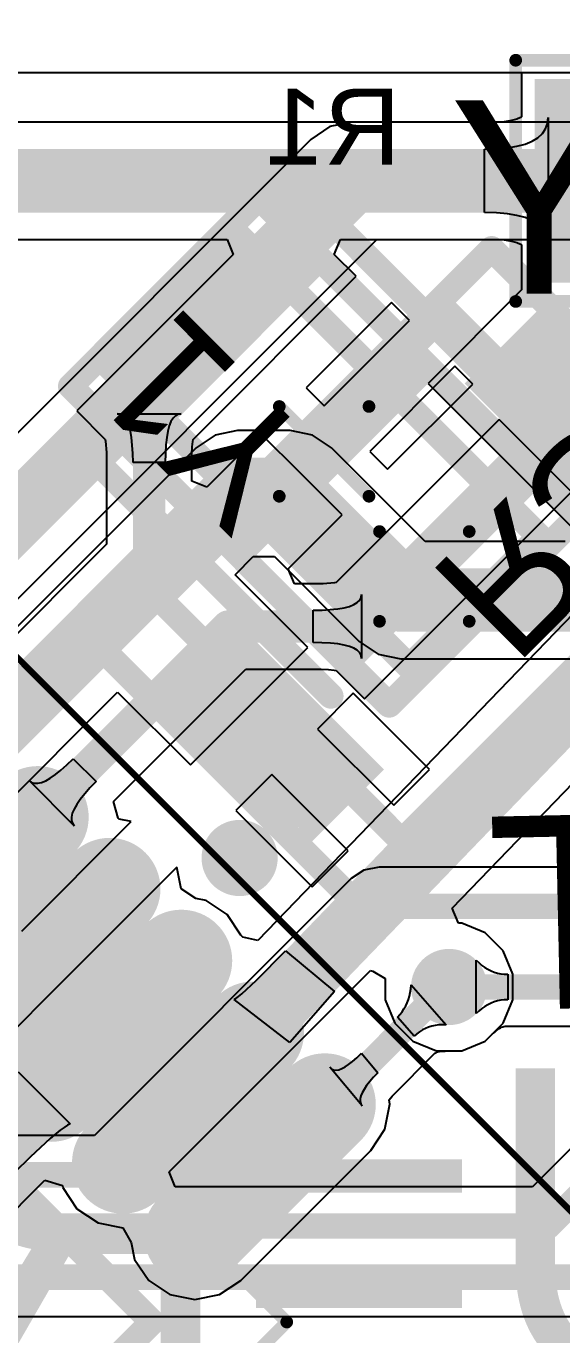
# Model space of a CAD drawing. Header units: millimetres. Extents: x 0 to 168, y 0 to 109.
# Drawn here: x 98.9 to 103.12, y 69.78 to 80.09 of the extents above; entities that cross this region are included whole.
import ezdxf

# ---------------------------------------------------------------- set-up
doc = ezdxf.new("R2010")
doc.units = ezdxf.units.MM
for name, color, linetype in [('BottomLayer', 5, 'Continuous'), ('BottomOverlay', 54, 'Continuous'), ('BottomPaste', 16, 'Continuous'), ('BottomSolder', 6, 'Continuous'), ('Mechanical13', 56, 'Continuous'), ('Mechanical15', 56, 'Continuous'), ('Mechanical16', 56, 'Continuous'), ('Mechanical20', 56, 'Continuous'), ('Mechanical21', 56, 'Continuous'), ('Mechanical23', 56, 'Continuous'), ('Mechanical24', 56, 'Continuous'), ('Mechanical3', 76, 'Continuous'), ('Mechanical4', 56, 'Continuous'), ('Mechanical5', 56, 'Continuous'), ('TopLayer', 1, 'Continuous'), ('TopOverlay', 2, 'Continuous'), ('TopPaste', 8, 'Continuous'), ('TopSolder', 216, 'Continuous'), ('ViaHoleLayer', 16, 'Continuous')]:
    doc.layers.add(name, color=color, linetype=linetype)
doc.styles.add('Arial', font='arial.ttf', dxfattribs={"height": 0.2})
doc.styles.add('Comic Sans MS', font='comic.ttf', dxfattribs={"height": 0.2})

# ---------------------------------------------------------------- blocks, each defined once
blk = doc.blocks.new('FP_B3U_1000P_MFG_B_1')
at = {"layer": 'BottomLayer'}
for points in [[(-2.09999961, 0.8500021099999999), (-1.29999867, 0.8500021099999999), (-1.29999867, -0.8499970299999999), (-2.09999961, -0.8499970299999999)], [(1.29999867, 0.8499970299999999), (2.09999961, 0.8499970299999999), (2.09999961, -0.8500021099999999), (1.29999867, -0.8500021099999999)]]:
    blk.add_hatch(color=5, dxfattribs=at).paths.add_polyline_path(points)
at = {"layer": 'BottomPaste'}
for points in [[(-2.09999961, 0.8500021099999999), (-1.29999867, 0.8500021099999999), (-1.29999867, -0.8499970299999999), (-2.09999961, -0.8499970299999999)], [(1.29999867, 0.8499970299999999), (2.09999961, 0.8499970299999999), (2.09999961, -0.8500021099999999), (1.29999867, -0.8500021099999999)]]:
    blk.add_hatch(color=16, dxfattribs=at).paths.add_polyline_path(points)
at = {"layer": 'BottomSolder'}
for points in [[(-2.09999961, 0.8500021099999999), (-1.29999867, 0.8500021099999999), (-1.29999867, -0.8499970299999999), (-2.09999961, -0.8499970299999999)], [(1.29999867, 0.8499970299999999), (2.09999961, 0.8499970299999999), (2.09999961, -0.8500021099999999), (1.29999867, -0.8500021099999999)]]:
    blk.add_hatch(color=6, dxfattribs=at).paths.add_polyline_path(points)
at = {"layer": 'BottomOverlay', "const_width": 0.1999996}
for points in [[(-1.5999968, 1.35000238), (-1.59999934, 1.22499882)], [(-1.5999968, 1.35000238), (1.59999934, 1.34999984)], [(1.59999934, 1.34999984), (1.59999934, 1.22499882)], [(-1.59999934, -1.22499882), (-1.59999934, -1.34999984)], [(1.59999934, -1.22499882), (1.5999968, -1.35000238)], [(-1.59999934, -1.34999984), (1.5999968, -1.35000238)]]:
    blk.add_lwpolyline(points, dxfattribs=at)
at = {"layer": 'BottomOverlay', "const_width": 0.0999998}
for points in [[(-1.6499967, 1.35000238, 1), (-1.5499969, 1.35000238, 1)], [(-1.6499967, 1.35000238, 1), (-1.5499969, 1.35000238, 1)], [(1.54999944, 1.34999984, 1), (1.64999924, 1.34999984, 1)], [(1.54999944, 1.34999984, 1), (1.64999924, 1.34999984, 1)], [(-1.64999924, 1.22499882, 1), (-1.54999944, 1.22499882, 1)], [(1.54999944, 1.22499882, 1), (1.64999924, 1.22499882, 1)], [(-1.64999924, -1.22499882, 1), (-1.54999944, -1.22499882, 1)], [(1.54999944, -1.22499882, 1), (1.64999924, -1.22499882, 1)], [(-1.64999924, -1.34999984, 1), (-1.54999944, -1.34999984, 1)], [(-1.64999924, -1.34999984, 1), (-1.54999944, -1.34999984, 1)], [(1.5499969, -1.35000238, 1), (1.6499967, -1.35000238, 1)], [(1.5499969, -1.35000238, 1), (1.6499967, -1.35000238, 1)]]:
    blk.add_lwpolyline(points, format="xyb", close=True, dxfattribs=at)
at = {"layer": 'Mechanical20', "const_width": 0.1999996}
for points in [[(-2.20000068, 1.44999964), (-2.20000068, -1.44999964)], [(-2.20000068, 1.44999964), (2.20000068, 1.44999964)], [(2.20000068, 1.44999964), (2.20000068, -1.44999964)], [(-2.20000068, -1.44999964), (2.20000068, -1.44999964)]]:
    blk.add_lwpolyline(points, dxfattribs=at)
at = {"layer": 'Mechanical20', "const_width": 0.0999998}
for points in [[(-2.25000058, 1.44999964, 1), (-2.15000078, 1.44999964, 1)], [(-2.25000058, 1.44999964, 1), (-2.15000078, 1.44999964, 1)], [(2.15000078, 1.44999964, 1), (2.25000058, 1.44999964, 1)], [(2.15000078, 1.44999964, 1), (2.25000058, 1.44999964, 1)], [(-2.25000058, -1.44999964, 1), (-2.15000078, -1.44999964, 1)], [(-2.25000058, -1.44999964, 1), (-2.15000078, -1.44999964, 1)], [(2.15000078, -1.44999964, 1), (2.25000058, -1.44999964, 1)], [(2.15000078, -1.44999964, 1), (2.25000058, -1.44999964, 1)]]:
    blk.add_lwpolyline(points, format="xyb", close=True, dxfattribs=at)
at = {"layer": 'Mechanical21', "const_width": 0.1999996}
for points in [[(-2.20000068, 1.44999964), (-2.20000068, -1.44999964)], [(-2.20000068, 1.44999964), (2.20000068, 1.44999964)], [(2.20000068, 1.44999964), (2.20000068, -1.44999964)], [(-2.20000068, -1.44999964), (2.20000068, -1.44999964)]]:
    blk.add_lwpolyline(points, dxfattribs=at)
at = {"layer": 'Mechanical21', "const_width": 0.0999998}
for points in [[(-2.25000058, 1.44999964, 1), (-2.15000078, 1.44999964, 1)], [(-2.25000058, 1.44999964, 1), (-2.15000078, 1.44999964, 1)], [(2.15000078, 1.44999964, 1), (2.25000058, 1.44999964, 1)], [(2.15000078, 1.44999964, 1), (2.25000058, 1.44999964, 1)], [(-2.25000058, -1.44999964, 1), (-2.15000078, -1.44999964, 1)], [(-2.25000058, -1.44999964, 1), (-2.15000078, -1.44999964, 1)], [(2.15000078, -1.44999964, 1), (2.25000058, -1.44999964, 1)], [(2.15000078, -1.44999964, 1), (2.25000058, -1.44999964, 1)]]:
    blk.add_lwpolyline(points, format="xyb", close=True, dxfattribs=at)
at = {"layer": 'Mechanical23', "const_width": 0.1999996}
for points in [[(-1.5999968, 1.35000238), (-1.59999934, -1.34999984)], [(-1.5999968, 1.35000238), (1.59999934, 1.34999984)], [(1.59999934, 1.34999984), (1.5999968, -1.35000238)], [(-1.59999934, -1.34999984), (1.5999968, -1.35000238)]]:
    blk.add_lwpolyline(points, dxfattribs=at)
at = {"layer": 'Mechanical23', "const_width": 0.0999998}
for points in [[(-1.6499967, 1.35000238, 1), (-1.5499969, 1.35000238, 1)], [(-1.6499967, 1.35000238, 1), (-1.5499969, 1.35000238, 1)], [(1.54999944, 1.34999984, 1), (1.64999924, 1.34999984, 1)], [(1.54999944, 1.34999984, 1), (1.64999924, 1.34999984, 1)], [(-1.64999924, -1.34999984, 1), (-1.54999944, -1.34999984, 1)], [(-1.64999924, -1.34999984, 1), (-1.54999944, -1.34999984, 1)], [(1.5499969, -1.35000238, 1), (1.6499967, -1.35000238, 1)], [(1.5499969, -1.35000238, 1), (1.6499967, -1.35000238, 1)]]:
    blk.add_lwpolyline(points, format="xyb", close=True, dxfattribs=at)
at = {"layer": 'Mechanical24', "const_width": 0.0999998}
for points in [[(2.54e-06, 0.49999646), (-2.54e-06, -0.49999646)], [(-0.49999646, 2.54e-06), (0.49999646, -2.54e-06)]]:
    blk.add_lwpolyline(points, dxfattribs=at)
at = {"layer": 'Mechanical24', "const_width": 0.0499999}
for points in [[(-0.02499614, 0.49999646, 1), (0.02500122, 0.49999646, 1)], [(-0.5249951399999999, 2.54e-06, 1), (-0.47499778, 2.54e-06, 1)], [(0.47499778, -2.54e-06, 1), (0.5249951399999999, -2.54e-06, 1)], [(-0.02500122, -0.49999646, 1), (0.02499614, -0.49999646, 1)]]:
    blk.add_lwpolyline(points, format="xyb", close=True, dxfattribs=at)
at = {"layer": 'Mechanical20', "text_generation_flag": 2}
blk.add_text('RST', height=1.00000054, rotation=180, dxfattribs=at).set_placement((-1.524e-05, -0.01107948))
blk = doc.blocks.new('44ML_M_51')
at = {"layer": 'TopLayer'}
h = blk.add_hatch(color=1, dxfattribs=at)
edge = h.paths.add_edge_path()
edge.add_arc((-3.99999962, -6.42499985), 0.2999994, 180, 360)
edge.add_line((-3.70000022, -6.42499985), (-3.70000022, -4.97499767))
edge.add_arc((-3.99999962, -4.97499767), 0.2999994, 0, 180)
edge.add_line((-4.29999902, -4.97499767), (-4.29999902, -6.42499985))
h = blk.add_hatch(color=1, dxfattribs=at)
edge = h.paths.add_edge_path()
edge.add_arc((-3.19999868, -6.42499477), 0.2999994, 180, 360)
edge.add_line((-2.89999928, -6.42499477), (-2.89999928, -4.97499259))
edge.add_arc((-3.19999868, -4.97499259), 0.2999994, 0, 180)
edge.add_line((-3.49999808, -4.97499259), (-3.49999808, -6.42499477))
h = blk.add_hatch(color=1, dxfattribs=at)
edge = h.paths.add_edge_path()
edge.add_arc((-2.39999774, -6.42499985), 0.2999994, 180, 360)
edge.add_line((-2.09999834, -6.42499985), (-2.09999834, -4.97499767))
edge.add_arc((-2.39999774, -4.97499767), 0.2999994, 0, 180)
edge.add_line((-2.69999714, -4.97499767), (-2.69999714, -6.42499985))
h = blk.add_hatch(color=1, dxfattribs=at)
edge = h.paths.add_edge_path()
edge.add_arc((-1.5999968, -6.42499985), 0.2999994, 180, 360)
edge.add_line((-1.2999974, -6.42499985), (-1.2999974, -4.97499767))
edge.add_arc((-1.5999968, -4.97499767), 0.2999994, 0, 180)
edge.add_line((-1.8999962, -4.97499767), (-1.8999962, -6.42499985))
h = blk.add_hatch(color=1, dxfattribs=at)
edge = h.paths.add_edge_path()
edge.add_arc((-0.7999984, -6.42499985), 0.2999994, 180, 360)
edge.add_line((-0.499999, -6.42499985), (-0.499999, -4.97499767))
edge.add_arc((-0.7999984, -4.97499767), 0.2999994, 0, 180)
edge.add_line((-1.0999978, -4.97499767), (-1.0999978, -6.42499985))
at = {"layer": 'TopPaste'}
h = blk.add_hatch(color=8, dxfattribs=at)
edge = h.paths.add_edge_path()
edge.add_arc((-3.99999962, -6.42499985), 0.2999994, 180, 360)
edge.add_line((-3.70000022, -6.42499985), (-3.70000022, -4.97499767))
edge.add_arc((-3.99999962, -4.97499767), 0.2999994, 0, 180)
edge.add_line((-4.29999902, -4.97499767), (-4.29999902, -6.42499985))
h = blk.add_hatch(color=8, dxfattribs=at)
edge = h.paths.add_edge_path()
edge.add_arc((-3.19999868, -6.42499477), 0.2999994, 180, 360)
edge.add_line((-2.89999928, -6.42499477), (-2.89999928, -4.97499259))
edge.add_arc((-3.19999868, -4.97499259), 0.2999994, 0, 180)
edge.add_line((-3.49999808, -4.97499259), (-3.49999808, -6.42499477))
h = blk.add_hatch(color=8, dxfattribs=at)
edge = h.paths.add_edge_path()
edge.add_arc((-2.39999774, -6.42499985), 0.2999994, 180, 360)
edge.add_line((-2.09999834, -6.42499985), (-2.09999834, -4.97499767))
edge.add_arc((-2.39999774, -4.97499767), 0.2999994, 0, 180)
edge.add_line((-2.69999714, -4.97499767), (-2.69999714, -6.42499985))
h = blk.add_hatch(color=8, dxfattribs=at)
edge = h.paths.add_edge_path()
edge.add_arc((-1.5999968, -6.42499985), 0.2999994, 180, 360)
edge.add_line((-1.2999974, -6.42499985), (-1.2999974, -4.97499767))
edge.add_arc((-1.5999968, -4.97499767), 0.2999994, 0, 180)
edge.add_line((-1.8999962, -4.97499767), (-1.8999962, -6.42499985))
h = blk.add_hatch(color=8, dxfattribs=at)
edge = h.paths.add_edge_path()
edge.add_arc((-0.7999984, -6.42499985), 0.2999994, 180, 360)
edge.add_line((-0.499999, -6.42499985), (-0.499999, -4.97499767))
edge.add_arc((-0.7999984, -4.97499767), 0.2999994, 0, 180)
edge.add_line((-1.0999978, -4.97499767), (-1.0999978, -6.42499985))
at = {"layer": 'TopSolder'}
h = blk.add_hatch(color=216, dxfattribs=at)
edge = h.paths.add_edge_path()
edge.add_arc((-3.99999962, -6.42499985), 0.4015993999999999, 180, 360)
edge.add_line((-3.59840022, -6.42499985), (-3.59840022, -4.97499767))
edge.add_arc((-3.99999962, -4.97499767), 0.4015993999999999, 0, 180)
edge.add_line((-4.40159902, -4.97499767), (-4.40159902, -6.42499985))
h = blk.add_hatch(color=216, dxfattribs=at)
edge = h.paths.add_edge_path()
edge.add_arc((-3.19999868, -6.42499477), 0.4015993999999999, 180, 360)
edge.add_line((-2.79839928, -6.42499477), (-2.79839928, -4.97499259))
edge.add_arc((-3.19999868, -4.97499259), 0.4015993999999999, 0, 180)
edge.add_line((-3.60159808, -4.97499259), (-3.60159808, -6.42499477))
h = blk.add_hatch(color=216, dxfattribs=at)
edge = h.paths.add_edge_path()
edge.add_arc((-2.39999774, -6.42499985), 0.4015993999999999, 180, 360)
edge.add_line((-1.99839834, -6.42499985), (-1.99839834, -4.97499767))
edge.add_arc((-2.39999774, -4.97499767), 0.4015993999999999, 0, 180)
edge.add_line((-2.80159714, -4.97499767), (-2.80159714, -6.42499985))
h = blk.add_hatch(color=216, dxfattribs=at)
edge = h.paths.add_edge_path()
edge.add_arc((-1.5999968, -6.42499985), 0.4015993999999999, 180, 360)
edge.add_line((-1.1983974, -6.42499985), (-1.1983974, -4.97499767))
edge.add_arc((-1.5999968, -4.97499767), 0.4015993999999999, 0, 180)
edge.add_line((-2.0015962, -4.97499767), (-2.0015962, -6.42499985))
h = blk.add_hatch(color=216, dxfattribs=at)
edge = h.paths.add_edge_path()
edge.add_arc((-0.7999984, -6.42499985), 0.4015993999999999, 180, 360)
edge.add_line((-0.3983990000000001, -6.42499985), (-0.3983990000000001, -4.97499767))
edge.add_arc((-0.7999984, -4.97499767), 0.4015993999999999, 0, 180)
edge.add_line((-1.2015978, -4.97499767), (-1.2015978, -6.42499985))
at = {"layer": 'Mechanical13', "const_width": 0.0999998}
for points in [[(-4.99999762, 5.00000016), (-4.99999762, -4.99999762)], [(5.00000016, -4.99999762), (-4.99999762, -4.99999762)]]:
    blk.add_lwpolyline(points, dxfattribs=at)
at = {"layer": 'Mechanical13', "const_width": 0.0499999}
blk.add_lwpolyline([(-5.0249963, -4.99999762, 1), (-4.974998939999999, -4.99999762, 1)], format="xyb", close=True, dxfattribs=at)
blk.add_lwpolyline([(-5.0249963, -4.99999762, 1), (-4.974998939999999, -4.99999762, 1)], format="xyb", close=True, dxfattribs=at)
at = {"layer": 'Mechanical15', "const_width": 0.0499999}
blk.add_lwpolyline([(7.20000084, -7.1999983), (-7.199995759999999, -7.1999983)], dxfattribs=at)
at = {"layer": 'TopOverlay', "const_width": 0.1999996}
for points in [[(-4.249996579999999, 4.25000166), (-4.24999912, -4.24999912)], [(4.25000166, -4.249996579999999), (-4.24999912, -4.24999912)]]:
    blk.add_lwpolyline(points, dxfattribs=at)
at = {"layer": 'TopOverlay', "const_width": 0.0999998}
blk.add_lwpolyline([(-4.29999902, -4.24999912, 1), (-4.19999922, -4.24999912, 1)], format="xyb", close=True, dxfattribs=at)
blk.add_lwpolyline([(-4.29999902, -4.24999912, 1), (-4.19999922, -4.24999912, 1)], format="xyb", close=True, dxfattribs=at)
blk = doc.blocks.new('6_0805_N_B_81')
at = {"layer": 'BottomLayer'}
for points in [[(-0.29999813, 0.69999733), (-0.2999981299999999, -0.70000241), (-1.49999827, -0.70000241), (-1.49999827, 0.69999733)], [(1.50000081, 0.69999733), (1.50000081, -0.70000241), (0.3000006700000001, -0.70000241), (0.3000006699999999, 0.69999733)]]:
    blk.add_hatch(color=5, dxfattribs=at).paths.add_polyline_path(points)
at = {"layer": 'BottomPaste'}
for points in [[(-0.29999813, 0.69999733), (-0.2999981299999999, -0.70000241), (-1.49999827, -0.70000241), (-1.49999827, 0.69999733)], [(1.50000081, 0.69999733), (1.50000081, -0.70000241), (0.3000006700000001, -0.70000241), (0.3000006699999999, 0.69999733)]]:
    blk.add_hatch(color=16, dxfattribs=at).paths.add_polyline_path(points)
at = {"layer": 'BottomSolder'}
for points in [[(-0.19839813, 0.80159733), (-0.19839813, -0.80160241), (-1.60159827, -0.80160241), (-1.60159827, 0.80159733)], [(1.60160081, 0.80159733), (1.60160081, -0.80160241), (0.19840067, -0.80160241), (0.19840067, 0.80159733)]]:
    blk.add_hatch(color=6, dxfattribs=at).paths.add_polyline_path(points)
at = {"layer": 'BottomOverlay', "const_width": 0.1999996}
blk.add_lwpolyline([(0, 0.5999987999999999), (0, -0.5999987999999999)], dxfattribs=at)
at = {"layer": 'BottomOverlay', "const_width": 0.0999998}
for points in [[(-0.0499999, 0.5999987999999999, 1), (0.0499999, 0.5999987999999999, 1)], [(-0.0499999, -0.5999987999999999, 1), (0.0499999, -0.5999987999999999, 1)]]:
    blk.add_lwpolyline(points, format="xyb", close=True, dxfattribs=at)
at = {"layer": 'Mechanical13', "const_width": 0.0999998}
for points in [[(-1.07499912, 0.69999606), (-1.07499912, -0.7000036799999999)], [(1.07500166, 0.69999606), (-1.07499912, 0.69999606)], [(1.07500166, 0.69999606), (1.07500166, -0.7000036799999999)], [(1.07500166, -0.7000036799999999), (-1.07499912, -0.7000036799999999)]]:
    blk.add_lwpolyline(points, dxfattribs=at)
at = {"layer": 'Mechanical13', "const_width": 0.0499999}
for points in [[(-1.0999978, 0.69999606, 1), (-1.05000044, 0.69999606, 1)], [(-1.0999978, 0.69999606, 1), (-1.05000044, 0.69999606, 1)], [(1.05000298, 0.69999606, 1), (1.10000034, 0.69999606, 1)], [(1.05000298, 0.69999606, 1), (1.10000034, 0.69999606, 1)], [(-1.0999978, -0.7000036799999999, 1), (-1.05000044, -0.7000036799999999, 1)], [(-1.0999978, -0.7000036799999999, 1), (-1.05000044, -0.7000036799999999, 1)], [(1.05000298, -0.7000036799999999, 1), (1.10000034, -0.7000036799999999, 1)], [(1.05000298, -0.7000036799999999, 1), (1.10000034, -0.7000036799999999, 1)]]:
    blk.add_lwpolyline(points, format="xyb", close=True, dxfattribs=at)
at = {"layer": 'Mechanical15', "const_width": 0.0999998}
for points in [[(-1.74999904, 0.94999556), (-1.74999904, -0.9500031800000001)], [(1.75000158, 0.94999556), (-1.74999904, 0.94999556)], [(1.75000158, 0.94999556), (1.75000158, -0.9500031800000001)], [(2.54e-06, 0.49999646), (2.54e-06, -0.50000408)], [(0.50000154, -2.54e-06), (-0.499999, -2.54e-06)], [(1.75000158, -0.9500031800000001), (-1.74999904, -0.9500031800000001)]]:
    blk.add_lwpolyline(points, dxfattribs=at)
at = {"layer": 'Mechanical15', "const_width": 0.0499999}
for points in [[(-1.77499772, 0.94999556, 1), (-1.72500036, 0.94999556, 1)], [(-1.77499772, 0.94999556, 1), (-1.72500036, 0.94999556, 1)], [(1.7250029, 0.94999556, 1), (1.77500026, 0.94999556, 1)], [(1.7250029, 0.94999556, 1), (1.77500026, 0.94999556, 1)], [(-0.02499614, 0.49999646, 1), (0.02500122, 0.49999646, 1)], [(-0.5249976799999999, -2.54e-06, 1), (-0.47500032, -2.54e-06, 1)], [(0.47500286, -2.54e-06, 1), (0.52500022, -2.54e-06, 1)], [(-0.02499614, -0.50000408, 1), (0.02500122, -0.50000408, 1)], [(-1.77499772, -0.9500031800000001, 1), (-1.72500036, -0.9500031800000001, 1)], [(-1.77499772, -0.9500031800000001, 1), (-1.72500036, -0.9500031800000001, 1)], [(1.7250029, -0.9500031800000001, 1), (1.77500026, -0.9500031800000001, 1)], [(1.7250029, -0.9500031800000001, 1), (1.77500026, -0.9500031800000001, 1)]]:
    blk.add_lwpolyline(points, format="xyb", close=True, dxfattribs=at)
blk = doc.blocks.new('FP_CSTNE16M0V53C000R0_MFG_142')
at = {"layer": 'TopLayer'}
for points in [[(-1.39999974, 0.9499993699999999), (-1.00000054, 0.9499993699999999), (-1.00000054, -0.9499993699999999), (-1.39999974, -0.9499993699999999)], [(-0.1999996, 0.9499993699999999), (0.1999996, 0.9499993699999999), (0.1999996, -0.9499993699999999), (-0.1999996, -0.9499993699999999)], [(1.00000054, 0.9499993699999999), (1.39999974, 0.9499993699999999), (1.39999974, -0.9499993699999999), (1.00000054, -0.9499993699999999)]]:
    blk.add_hatch(color=1, dxfattribs=at).paths.add_polyline_path(points)
at = {"layer": 'TopPaste'}
for points in [[(-1.39999974, 0.9499993699999999), (-1.00000054, 0.9499993699999999), (-1.00000054, -0.9499993699999999), (-1.39999974, -0.9499993699999999)], [(-0.1999996, 0.9499993699999999), (0.1999996, 0.9499993699999999), (0.1999996, -0.9499993699999999), (-0.1999996, -0.9499993699999999)], [(1.00000054, 0.9499993699999999), (1.39999974, 0.9499993699999999), (1.39999974, -0.9499993699999999), (1.00000054, -0.9499993699999999)]]:
    blk.add_hatch(color=8, dxfattribs=at).paths.add_polyline_path(points)
at = {"layer": 'TopSolder'}
for points in [[(-1.39999974, 0.9499993699999999), (-1.00000054, 0.9499993699999999), (-1.00000054, -0.9499993699999999), (-1.39999974, -0.9499993699999999)], [(-0.1999996, 0.9499993699999999), (0.1999996, 0.9499993699999999), (0.1999996, -0.9499993699999999), (-0.1999996, -0.9499993699999999)], [(1.00000054, 0.9499993699999999), (1.39999974, 0.9499993699999999), (1.39999974, -0.9499993699999999), (1.00000054, -0.9499993699999999)]]:
    blk.add_hatch(color=216, dxfattribs=at).paths.add_polyline_path(points)
at = {"layer": 'Mechanical16', "const_width": 0.0999998}
for points in [[(0, 0.499999), (0, -0.499999)], [(0.499999, 0), (-0.499999, 0)]]:
    blk.add_lwpolyline(points, dxfattribs=at)
at = {"layer": 'Mechanical16', "const_width": 0.0499999}
for points in [[(-0.02499868, 0.499999, 1), (0.02499868, 0.499999, 1)], [(-0.5249976799999999, 0, 1), (-0.47500032, 0, 1)], [(0.47500032, 0, 1), (0.5249976799999999, 0, 1)], [(-0.02499868, -0.499999, 1), (0.02499868, -0.499999, 1)]]:
    blk.add_lwpolyline(points, format="xyb", close=True, dxfattribs=at)
at = {"layer": 'Mechanical3', "const_width": 0.1999996}
for points in [[(1.67499792, 0.72499982), (-1.67499792, 0.72499982)], [(-1.67499792, 0.72499982), (-1.67499792, -0.72499982)], [(1.67499792, 0.72499982), (1.67499792, -0.72499982)], [(1.67499792, -0.72499982), (-1.67499792, -0.72499982)]]:
    blk.add_lwpolyline(points, dxfattribs=at)
at = {"layer": 'Mechanical3', "const_width": 0.0999998}
for points in [[(-1.72499782, 0.72499982, 1), (-1.62499802, 0.72499982, 1)], [(-1.72499782, 0.72499982, 1), (-1.62499802, 0.72499982, 1)], [(1.62499802, 0.72499982, 1), (1.72499782, 0.72499982, 1)], [(1.62499802, 0.72499982, 1), (1.72499782, 0.72499982, 1)], [(-1.72499782, -0.72499982, 1), (-1.62499802, -0.72499982, 1)], [(-1.72499782, -0.72499982, 1), (-1.62499802, -0.72499982, 1)], [(1.62499802, -0.72499982, 1), (1.72499782, -0.72499982, 1)], [(1.62499802, -0.72499982, 1), (1.72499782, -0.72499982, 1)]]:
    blk.add_lwpolyline(points, format="xyb", close=True, dxfattribs=at)
at = {"layer": 'Mechanical4', "const_width": 0.1999996}
for points in [[(-1.77499772, 1.05000044), (-1.7750028, -1.05000298)], [(1.7750028, 1.05000298), (-1.77499772, 1.05000044)], [(1.7750028, 1.05000298), (1.77499772, -1.05000044)], [(1.77499772, -1.05000044), (-1.7750028, -1.05000298)]]:
    blk.add_lwpolyline(points, dxfattribs=at)
at = {"layer": 'Mechanical4', "const_width": 0.0999998}
for points in [[(-1.82499762, 1.05000044, 1), (-1.72499782, 1.05000044, 1)], [(-1.82499762, 1.05000044, 1), (-1.72499782, 1.05000044, 1)], [(1.7250029, 1.05000298, 1), (1.8250027, 1.05000298, 1)], [(1.7250029, 1.05000298, 1), (1.8250027, 1.05000298, 1)], [(-1.8250027, -1.05000298, 1), (-1.7250029, -1.05000298, 1)], [(-1.8250027, -1.05000298, 1), (-1.7250029, -1.05000298, 1)], [(1.72499782, -1.05000044, 1), (1.82499762, -1.05000044, 1)], [(1.72499782, -1.05000044, 1), (1.82499762, -1.05000044, 1)]]:
    blk.add_lwpolyline(points, format="xyb", close=True, dxfattribs=at)
at = {"layer": 'Mechanical5', "const_width": 0.1999996}
for points in [[(-1.77499772, 1.05000044), (-1.7750028, -1.05000298)], [(1.7750028, 1.05000298), (-1.77499772, 1.05000044)], [(1.7750028, 1.05000298), (1.77499772, -1.05000044)], [(1.77499772, -1.05000044), (-1.7750028, -1.05000298)]]:
    blk.add_lwpolyline(points, dxfattribs=at)
at = {"layer": 'Mechanical5', "const_width": 0.0999998}
for points in [[(-1.82499762, 1.05000044, 1), (-1.72499782, 1.05000044, 1)], [(-1.82499762, 1.05000044, 1), (-1.72499782, 1.05000044, 1)], [(1.7250029, 1.05000298, 1), (1.8250027, 1.05000298, 1)], [(1.7250029, 1.05000298, 1), (1.8250027, 1.05000298, 1)], [(-1.8250027, -1.05000298, 1), (-1.7250029, -1.05000298, 1)], [(-1.8250027, -1.05000298, 1), (-1.7250029, -1.05000298, 1)], [(1.72499782, -1.05000044, 1), (1.82499762, -1.05000044, 1)], [(1.72499782, -1.05000044, 1), (1.82499762, -1.05000044, 1)]]:
    blk.add_lwpolyline(points, format="xyb", close=True, dxfattribs=at)
at = {"layer": 'TopOverlay', "const_width": 0.1999996}
for points in [[(1.39999974, 1.32500116), (-1.39999974, 1.3250037)], [(-0.57500012, 0.72499474), (-0.62500002, 0.72500236)], [(0.62499748, 0.72499728), (0.57499758, 0.72500236)], [(-0.57499758, -0.72500236), (-0.62499748, -0.72499728)], [(0.62500002, -0.72500236), (0.57500012, -0.72499474)], [(1.39999974, -1.3250037), (-1.39999974, -1.32500116)]]:
    blk.add_lwpolyline(points, dxfattribs=at)
at = {"layer": 'TopOverlay', "const_width": 0.0999998}
for points in [[(-1.44999964, 1.3250037, 1), (-1.34999984, 1.3250037, 1)], [(1.34999984, 1.32500116, 1), (1.44999964, 1.32500116, 1)], [(-0.67499992, 0.72500236, 1), (-0.57500012, 0.72500236, 1)], [(-0.62500002, 0.72499474, 1), (-0.52500022, 0.72499474, 1)], [(0.5249976799999999, 0.72500236, 1), (0.62499748, 0.72500236, 1)], [(0.57499758, 0.72499728, 1), (0.67499738, 0.72499728, 1)], [(-0.67499738, -0.72499728, 1), (-0.57499758, -0.72499728, 1)], [(-0.62499748, -0.72500236, 1), (-0.5249976799999999, -0.72500236, 1)], [(0.52500022, -0.72499474, 1), (0.62500002, -0.72499474, 1)], [(0.57500012, -0.72500236, 1), (0.67499992, -0.72500236, 1)], [(-1.44999964, -1.32500116, 1), (-1.34999984, -1.32500116, 1)], [(1.34999984, -1.3250037, 1), (1.44999964, -1.3250037, 1)]]:
    blk.add_lwpolyline(points, format="xyb", close=True, dxfattribs=at)
at = {"layer": 'Mechanical5'}
blk.add_text('Y1', height=1.00000054, dxfattribs=at).set_placement((0.0009118599999999999, -1.016e-05))

msp = doc.modelspace()

# ---------------------------------------------------------------- hatches: boundary and pattern name
at = {"layer": 'BottomLayer'}
h = msp.add_hatch(color=5, dxfattribs=at)
edge = h.paths.add_edge_path()
edge.add_arc((100.584, 73.533), 0.2999994, 0, 360)
h = msp.add_hatch(color=5, dxfattribs=at)
edge = h.paths.add_edge_path()
edge.add_arc((102.235, 72.517), 0.2999994, 0, 360)
at = {"layer": 'TopLayer'}
h = msp.add_hatch(color=1, dxfattribs=at)
edge = h.paths.add_edge_path()
edge.add_arc((100.584, 73.533), 0.2999994, 0, 360)
h = msp.add_hatch(color=1, dxfattribs=at)
edge = h.paths.add_edge_path()
edge.add_arc((102.235, 72.517), 0.2999994, 0, 360)
at = {"layer": 'ViaHoleLayer'}
h = msp.add_hatch(color=16, dxfattribs=at)
edge = h.paths.add_edge_path()
edge.add_arc((100.584, 73.533), 0.1499997, 0, 360)
h = msp.add_hatch(color=16, dxfattribs=at)
edge = h.paths.add_edge_path()
edge.add_arc((102.235, 72.517), 0.1499997, 0, 360)

# ---------------------------------------------------------------- linework, layer by layer
at = {"layer": 'BottomLayer'}
for p, q in [((34.80699922, 79.72109024), (102.80680226, 79.7210877)), ((102.80680226, 79.7210877), (102.80680226, 79.3711646)), ((101.29617028, 79.29390795999998), (101.14626202, 79.19374306)), ((101.47300254, 79.32908441999999), (101.29617028, 79.29390795999998)), ((101.47302794, 79.32907933999999), (101.47300254, 79.32908441999999)), ((102.62692962, 79.32907933999999), (101.47302794, 79.32907933999999)), ((102.66814112, 79.33269376), (102.62692962, 79.32907933999999)), ((102.7257915, 79.34224416), (102.66814112, 79.33269376)), ((102.76893594, 79.35378845999999), (102.7257915, 79.34224416)), ((102.7969496, 79.36518036), (102.76893594, 79.35378845999999)), ((102.80680226, 79.3711646), (102.7969496, 79.36518036)), ((102.97082276, 79.23949861999999), (102.99597638, 79.27699917999999)), ((102.99597638, 79.27699917999999), (103.01106652, 79.31949845999999)), ((103.01106652, 79.31949845999999), (103.01609826, 79.36699899999999)), ((103.01609826, 79.36699899999999), (103.01609826, 78.367001)), ((101.14625694, 79.19373544), (96.96359829999999, 75.01107934)), ((101.14626202, 79.19374306), (101.14625694, 79.19373544)), ((102.83500134, 79.15699942), (102.89033524, 79.17949874)), ((102.89033524, 79.17949874), (102.93561074, 79.20699932)), ((102.93561074, 79.20699932), (102.97082276, 79.23949861999999)), ((102.51305126, 79.11699949999999), (102.60862892, 79.11949886)), ((102.51305126, 78.61700049999999), (102.51305126, 79.11699949999999)), ((102.60862892, 79.11949886), (102.69414818, 79.12699948)), ((102.69414818, 79.12699948), (102.76960396, 79.13949881999999)), ((102.76960396, 79.13949881999999), (102.83500134, 79.15699942)), ((102.60862892, 78.61450113999999), (102.51305126, 78.61700049999999)), ((102.69414818, 78.60700052), (102.60862892, 78.61450113999999)), ((102.76960396, 78.59450118), (102.69414818, 78.60700052)), ((102.83500134, 78.57700057999999), (102.76960396, 78.59450118)), ((102.89033524, 78.55450126), (102.83500134, 78.57700057999999)), ((102.93561074, 78.52700068), (102.89033524, 78.55450126)), ((102.97082276, 78.49450138), (102.93561074, 78.52700068)), ((102.99597638, 78.45700081999999), (102.97082276, 78.49450138)), ((103.01106652, 78.41450154), (102.99597638, 78.45700081999999)), ((97.48174052, 74.22225948), (101.66439916, 78.40492066)), ((101.66439916, 78.40492066), (102.62692962, 78.40492066)), ((102.62692962, 78.40492066), (102.66814112, 78.40130624)), ((102.66814112, 78.40130624), (102.7257915, 78.39175584)), ((102.7257915, 78.39175584), (102.76893594, 78.38021154)), ((102.76893594, 78.38021154), (102.79695214, 78.36881964)), ((102.79695214, 78.36881964), (102.80680226, 78.3628354)), ((102.80680226, 78.3628354), (102.80680226, 78.00724048)), ((103.01609826, 78.367001), (103.01106652, 78.41450154)), ((102.80680226, 78.00724048), (102.070916, 77.27135421999999)), ((102.070916, 77.27135421999999), (103.19785812, 76.1444121)), ((100.3905663, 76.86430144), (100.2406555, 76.76413654)), ((100.56739602, 76.89947536), (100.3905663, 76.86430144)), ((100.98159128, 76.89947536), (100.56739602, 76.89947536)), ((100.98160398, 76.8994779), (100.98159128, 76.89947536)), ((101.1584337, 76.86430144), (100.98160398, 76.8994779)), ((101.3083445, 76.76413654), (101.1584337, 76.86430144)), ((100.24065042, 76.76412892), (97.25336657999999, 73.77684761999998)), ((100.2406555, 76.76413654), (100.24065042, 76.76412892)), ((102.0454017, 76.02707934), (101.3083445, 76.76413654)), ((103.14925522, 76.02707934), (102.0454017, 76.02707934)), ((100.54768562, 75.76420712), (100.6912007, 75.9077222)), ((100.6912007, 75.9077222), (100.85779676, 75.9077222)), ((100.85779676, 75.9077222), (101.52725948, 75.23825948)), ((101.1208417, 75.19105103999999), (100.54768562, 75.76420712)), ((100.65839406, 74.72860594), (101.1208417, 75.19105103999999)), ((101.52725948, 75.23825948), (101.67717028, 75.13809458)), ((101.67717028, 75.13809458), (101.854, 75.10291812)), ((101.854, 75.10291812), (101.8540127, 75.10292066)), ((101.8540127, 75.10292066), (104.15081532, 75.10292066)), ((97.77150879999999, 72.98802776), (99.62279287999999, 74.83931437999999)), ((99.62279287999999, 74.83931437999999), (100.19594896, 74.2661583)), ((101.48005104, 74.8318417), (101.19720934, 74.54899999999999)), ((102.08109124, 74.2308015), (101.48005104, 74.8318417)), ((100.19594896, 74.2661583), (100.65839406, 74.72860594)), ((101.19720934, 74.54899999999999), (101.79824954, 73.94795979999999)), ((101.79824954, 73.94795979999999), (102.08109124, 74.2308015)), ((100.838, 74.18979066), (100.5551583, 73.90694896)), ((101.4390402, 73.58875046), (100.838, 74.18979066)), ((100.5551583, 73.90694896), (101.1561985, 73.30590876)), ((101.1561985, 73.30590876), (101.4390402, 73.58875046)), ((101.5643003, 73.43760776), (101.4640084, 73.37059494)), ((101.68260334, 73.46114086), (101.5643003, 73.43760776)), ((104.2037413, 73.46114086), (101.68260334, 73.46114086)), ((101.4640084, 73.37059494), (99.43995351999999, 71.34654006)), ((102.44924138, 72.30700042000001), (102.44924138, 72.72699958)), ((102.44924138, 72.72699958), (102.47113618, 72.70610045999999)), ((102.47113618, 72.70610045999999), (102.49368884, 72.68739844)), ((102.49368884, 72.68739844), (102.5169019, 72.6708986)), ((100.02846644, 71.06067322), (101.61446784, 72.64667462)), ((101.61446784, 72.64667462), (101.6352171, 72.64144221999999)), ((101.6352171, 72.64144221999999), (101.7318006, 72.58440144)), ((101.7318006, 72.58440144), (101.7318006, 72.41690876)), ((102.5169019, 72.6708986), (102.54077282, 72.65660094)), ((102.54077282, 72.65660094), (102.56530414, 72.64450038)), ((102.56530414, 72.64450038), (102.59049332, 72.63459945999999)), ((102.59049332, 72.63459945999999), (102.61634036, 72.62690072)), ((102.61634036, 72.62690072), (102.6428478, 72.62139907999999)), ((102.6428478, 72.62139907999999), (102.67001564, 72.61809962)), ((102.67001564, 72.61809962), (102.69784134, 72.6169998)), ((102.69784134, 72.6169998), (102.69784134, 72.41700019999999)), ((101.7318006, 72.41690876), (101.80840954, 72.2319612)), ((102.54077282, 72.37739906), (102.5169019, 72.36310139999999)), ((102.56530414, 72.38949962), (102.54077282, 72.37739906)), ((102.59049332, 72.39940054), (102.56530414, 72.38949962)), ((102.61634036, 72.40709928), (102.59049332, 72.39940054)), ((102.6428478, 72.41260092), (102.61634036, 72.40709928)), ((102.67001564, 72.41590038), (102.6428478, 72.41260092)), ((102.69784134, 72.41700019999999), (102.67001564, 72.41590038)), ((102.47113618, 72.32789954), (102.44924138, 72.30700042000001)), ((102.49368884, 72.34660156), (102.47113618, 72.32789954)), ((102.5169019, 72.36310139999999), (102.49368884, 72.34660156)), ((101.80840954, 72.2319612), (101.9499612, 72.09040954)), ((102.59229164, 72.15713279999999), (102.60895404, 72.17303828)), ((102.60895404, 72.17303828), (102.62000304, 72.18220005999999)), ((102.62000304, 72.18220005999999), (102.63032306, 72.18953812)), ((102.63032306, 72.18953812), (102.63996998, 72.19531407999999)), ((102.63996998, 72.19531407999999), (102.64919018, 72.19986322)), ((102.64919018, 72.19986322), (102.6580751, 72.20335571999999)), ((102.6580751, 72.20335571999999), (102.66705146, 72.2060278)), ((102.66705146, 72.2060278), (102.67587034, 72.20785914)), ((102.67587034, 72.20785914), (103.9897336, 72.20785914)), ((101.9499612, 72.09040954), (102.13490876, 72.0138006)), ((102.33509124, 72.0138006), (102.5200388, 72.09040954)), ((102.5200388, 72.09040954), (102.57714054, 72.14751127999999)), ((102.57714054, 72.14751127999999), (102.59229164, 72.15713279999999)), ((104.03833396, 72.09052638), (102.89115058, 70.94334045999999)), ((102.13490876, 72.0138006), (102.33509124, 72.0138006)), ((99.43995351999999, 71.34654006), (98.50864982, 71.34654006)), ((100.07706934, 70.94334045999999), (100.02846644, 71.06067322)), ((102.89115058, 70.94334045999999), (100.07706934, 70.94334045999999)), ((92.76987034, 69.92185914), (103.251, 69.92185914))]:
    msp.add_line(p, q, dxfattribs=at)
for points, const_width in [([(97.155, 74.54899999999999), (101.47300254, 78.86700253999999)], 0.499999), ([(101.47300254, 78.86700253999999), (101.47300508, 78.86699999999999)], 0.499999), ([(101.47300508, 78.86699999999999), (103.61000106, 78.86699999999999)], 0.499999), ([(103.0191996, 70.63419959999999), (110.236, 77.851)], 0.1999996), ([(97.44476828, 73.31476828), (100.56739602, 76.43739602)], 0.499999), ([(100.56739602, 76.43739602), (100.98160398, 76.43739602)], 0.499999), ([(100.98160398, 76.43739602), (101.854, 75.565)], 0.499999), ([(101.854, 75.565), (104.31271238, 75.565)], 0.499999), ([(99.56800254, 71.0373992), (101.68260334, 73.15199999999999)], 0.1999996), ([(101.68260334, 73.15199999999999), (104.33179032, 73.15199999999999)], 0.1999996), ([(102.235, 72.517), (104.267, 72.517)], 0.1999996), ([(98.3806008, 71.0373992), (99.56800254, 71.0373992)], 0.1999996), ([(93.12782237999998, 70.63419959999999), (103.0191996, 70.63419959999999)], 0.1999996), ([(92.329, 70.231), (103.251, 70.231)], 0.1999996)]:
    msp.add_lwpolyline(points, dxfattribs=dict(at, const_width=const_width))
for points, const_width in [([(101.34800406, 78.86700253999999, 1), (101.59800102, 78.86700253999999, 1)], 0.2499995), ([(101.34800406, 78.86700253999999, 1), (101.59800102, 78.86700253999999, 1)], 0.2499995), ([(101.3480066, 78.86699999999999, 1), (101.59800356, 78.86699999999999, 1)], 0.2499995), ([(101.3480066, 78.86699999999999, 1), (101.59800356, 78.86699999999999, 1)], 0.2499995), ([(100.44239754, 76.43739602, 1), (100.6923945, 76.43739602, 1)], 0.2499995), ([(100.44239754, 76.43739602, 1), (100.6923945, 76.43739602, 1)], 0.2499995), ([(100.8566055, 76.43739602, 1), (101.10660246, 76.43739602, 1)], 0.2499995), ([(100.8566055, 76.43739602, 1), (101.10660246, 76.43739602, 1)], 0.2499995), ([(101.72900152, 75.565, 1), (101.97899848, 75.565, 1)], 0.2499995), ([(101.72900152, 75.565, 1), (101.97899848, 75.565, 1)], 0.2499995), ([(101.63260344, 73.15199999999999, 1), (101.73260324, 73.15199999999999, 1)], 0.0999998), ([(101.63260344, 73.15199999999999, 1), (101.73260324, 73.15199999999999, 1)], 0.0999998), ([(102.1850001, 72.517, 1), (102.2849999, 72.517, 1)], 0.0999998), ([(99.51800263999999, 71.0373992, 1), (99.61800244, 71.0373992, 1)], 0.0999998), ([(99.51800263999999, 71.0373992, 1), (99.61800244, 71.0373992, 1)], 0.0999998), ([(102.9691997, 70.63419959999999, 1), (103.0691995, 70.63419959999999, 1)], 0.0999998), ([(102.9691997, 70.63419959999999, 1), (103.0691995, 70.63419959999999, 1)], 0.0999998)]:
    msp.add_lwpolyline(points, format="xyb", close=True, dxfattribs=dict(at, const_width=const_width))
at = {"layer": 'TopLayer'}
for p, q in [((89.714197, 79.72109024), (161.343213, 79.7210877)), ((105.41000254, 79.3290768), (89.89406964, 79.3290768)), ((97.49231707999999, 78.40491811999999), (100.48577058, 78.40491811999999)), ((100.48577058, 78.40491811999999), (100.53437348, 78.28758536)), ((101.32930712, 78.28758536), (101.37791002, 78.40491811999999)), ((101.37791002, 78.40491811999999), (105.28729006, 78.40491811999999)), ((100.53437348, 78.28758536), (99.30097234, 77.05418422)), ((101.50204998, 78.1148425), (101.32930712, 78.28758536)), ((100.2173129, 76.83010542), (101.50204998, 78.1148425)), ((101.78036794, 77.90836589999999), (101.10861922, 77.23661718)), ((101.92178752, 77.76694632), (101.78036794, 77.90836589999999)), ((101.2500388, 77.09519506), (101.92178752, 77.76694632)), ((102.2809994, 77.40773443999998), (101.60924814, 76.73598571999999)), ((102.42241898, 77.26631486), (102.2809994, 77.40773443999998)), ((101.10861922, 77.23661718), (101.2500388, 77.09519506)), ((101.75067026, 76.59456614), (102.42241898, 77.26631486)), ((99.30097234, 77.05418422), (99.52505114, 76.83010542)), ((99.643057, 77.0279765), (99.61933848, 77.03180936)), ((99.61933848, 77.03180936), (100.12302556, 77.03180936)), ((99.66428124, 77.016483), (99.643057, 77.0279765)), ((99.68300866, 76.99732378), (99.66428124, 77.016483)), ((100.0780828, 77.016483), (100.05935538, 76.99732378)), ((100.09930704, 77.0279765), (100.0780828, 77.016483)), ((100.12302556, 77.03180936), (100.09930704, 77.0279765)), ((99.69923671999999, 76.97050392), (99.68300866, 76.99732378)), ((99.7129705, 76.93601834), (99.69923671999999, 76.97050392)), ((99.72420745999999, 76.89387212), (99.7129705, 76.93601834)), ((100.02939354, 76.93601834), (100.01815658, 76.89387212)), ((100.04312732, 76.97050392), (100.02939354, 76.93601834)), ((100.05935538, 76.99732378), (100.04312732, 76.97050392)), ((102.62889558, 76.9879969), (101.3441585, 75.70325982)), ((103.19910526, 76.41778722), (102.62889558, 76.9879969)), ((99.52505114, 76.83010542), (99.52722537999999, 76.81771275999999)), ((99.52722537999999, 76.81771275999999), (99.53451009999999, 76.7282692)), ((99.73294505999999, 76.84406272), (99.72420745999999, 76.89387212)), ((99.74293234, 76.72145184), (99.73294505999999, 76.84406272)), ((100.00941898, 76.84406272), (100.00317566, 76.78658759999999)), ((100.01815658, 76.89387212), (100.00941898, 76.84406272)), ((100.20995198, 76.77164731999999), (100.21465606, 76.8149594)), ((100.21465606, 76.8149594), (100.2173129, 76.83010542)), ((100.74940734, 76.87740529999999), (100.32518162, 76.45317958)), ((101.07043286, 76.55637978), (100.74940734, 76.87740529999999)), ((99.53451009999999, 76.7282692), (99.53451009999999, 76.00458001999999)), ((99.74418202, 76.64865289999999), (99.74293234, 76.72145184)), ((100.00317566, 76.78658759999999), (99.99818202, 76.64865289999999)), ((100.20784886, 76.71356259999999), (100.20995198, 76.77164731999999)), ((100.20784886, 76.50178247999999), (100.20784886, 76.71356259999999)), ((101.60924814, 76.73598571999999), (101.75067026, 76.59456614)), ((99.99818202, 76.64865289999999), (99.74418202, 76.64865289999999)), ((100.32518162, 76.45317958), (100.20784886, 76.50178247999999)), ((101.39145838, 76.23535426), (101.07043286, 76.55637978)), ((101.5682373, 74.78691925999999), (103.19910526, 76.41778722)), ((100.9672352, 75.81113108), (101.39145838, 76.23535426)), ((99.53451009999999, 76.00458001999999), (98.4993585, 74.96942842)), ((101.0158381, 75.69379832), (100.9672352, 75.81113108)), ((103.49236604, 75.74681573999999), (100.72873936, 72.88271428)), ((101.24228926, 75.69379832), (101.0158381, 75.69379832)), ((101.33176584, 75.70108558), (101.24228926, 75.69379832)), ((101.3441585, 75.70325982), (101.33176584, 75.70108558)), ((101.51137686, 75.5453023), (101.53053608, 75.56402972)), ((101.53053608, 75.56402972), (101.54202958, 75.58525395999999)), ((101.54202958, 75.58525395999999), (101.54586244, 75.60897248)), ((101.54586244, 75.60897248), (101.54586244, 75.10528539999999)), ((101.16270598, 75.48412893999999), (101.23550492, 75.48537862)), ((101.16270598, 75.23012894), (101.16270598, 75.48412893999999)), ((101.23550492, 75.48537862), (101.3581158, 75.4953659)), ((101.3581158, 75.4953659), (101.4079252, 75.50410349999999)), ((101.4079252, 75.50410349999999), (101.45007142, 75.51534046)), ((101.45007142, 75.51534046), (101.484557, 75.52907423999999)), ((101.484557, 75.52907423999999), (101.51137686, 75.5453023)), ((101.30064068, 75.22513529999999), (101.16270598, 75.23012894)), ((101.3581158, 75.21889198), (101.30064068, 75.22513529999999)), ((101.4079252, 75.21015437999999), (101.3581158, 75.21889198)), ((101.45007142, 75.19891741999999), (101.4079252, 75.21015437999999)), ((101.484557, 75.18518363999999), (101.45007142, 75.19891741999999)), ((101.51137686, 75.16895557999999), (101.484557, 75.18518363999999)), ((101.53053608, 75.15022816), (101.51137686, 75.16895557999999)), ((101.54202958, 75.12900392), (101.53053608, 75.15022816)), ((102.2584315, 73.13709528), (104.25603482, 75.20732228)), ((101.54586244, 75.10528539999999), (101.54202958, 75.12900392)), ((99.59116988, 73.977627), (100.63400244, 75.02045955999999)), ((100.63400244, 75.02045955999999), (101.2276868, 75.02045955999999)), ((101.2276868, 75.02045955999999), (101.2857004, 75.01835897999999)), ((101.2857004, 75.01835897999999), (101.32901248, 75.01365489999999)), ((101.32901248, 75.01365489999999), (101.3441585, 75.01099805999999)), ((101.3441585, 75.01099805999999), (101.5682373, 74.78691925999999)), ((99.13212584, 74.19020721999999), (99.17555221999999, 74.22482233999999)), ((99.17555221999999, 74.22482233999999), (99.22241776, 74.26640468000001)), ((99.22241776, 74.26640468000001), (99.272725, 74.31494916)), ((99.272725, 74.31494916), (99.45233094, 74.13534322)), ((99.28028404, 73.78711176), (98.92449354, 74.14290226)), ((98.92449354, 74.14290226), (98.94383309999999, 74.12876716)), ((98.94383309999999, 74.12876716), (98.96661182, 74.12159419999999)), ((98.96661182, 74.12159419999999), (98.99283224, 74.12138845999999)), ((98.99283224, 74.12138845999999), (99.02249436, 74.12814486)), ((99.02249436, 74.12814486), (99.05559818, 74.14186848)), ((99.05559818, 74.14186848), (99.09214116, 74.16255423999999)), ((99.09214116, 74.16255423999999), (99.13212584, 74.19020721999999)), ((99.45233094, 74.13534322), (99.40378645999999, 74.08503598)), ((99.40378645999999, 74.08503598), (99.32758899999999, 73.99474406)), ((99.27925026, 73.91821639999999), (99.26552663999999, 73.88511258)), ((99.29993601999999, 73.95475937999998), (99.27925026, 73.91821639999999)), ((99.32758899999999, 73.99474406), (99.29993601999999, 73.95475937999998)), ((99.62798464, 73.84603976), (99.59116988, 73.977627)), ((98.86627419999999, 72.95673242), (99.730052, 73.82051021999999)), ((99.26552663999999, 73.88511258), (99.25877023999999, 73.85545046)), ((99.25877023999999, 73.85545046), (99.25897597999999, 73.82923004)), ((99.25897597999999, 73.82923004), (99.26614894, 73.80645132)), ((99.63395872, 73.83962626), (99.62798464, 73.84603976)), ((99.730052, 73.82051021999999), (99.63395872, 73.83962626)), ((99.26614894, 73.80645132), (99.28028404, 73.78711176)), ((100.08926388, 73.46130088), (99.22548354, 72.59752308)), ((100.1233837, 73.28977975999999), (100.08926388, 73.46130088)), ((100.23790468, 73.21453226), (100.1233837, 73.28977975999999)), ((100.32055374, 73.19809338), (100.23790468, 73.21453226)), ((100.48700248, 73.08687694), (100.32055374, 73.19809338)), ((100.59430224, 72.92629052), (100.48700248, 73.08687694)), ((102.30807834, 73.0201994), (102.2584315, 73.13709528)), ((102.33509124, 73.0201994), (102.30807834, 73.0201994)), ((102.5200388, 72.94359046), (102.33509124, 73.0201994)), ((100.60939238, 72.91018438), (100.59430224, 72.92629052)), ((100.72873936, 72.88271428), (100.60939238, 72.91018438)), ((102.66159046, 72.80203879999999), (102.5200388, 72.94359046)), ((100.71367208, 72.56742916), (100.94511942, 72.80153588)), ((100.94511942, 72.80153588), (101.33186236, 72.4822655)), ((102.7381994, 72.61709124), (102.66159046, 72.80203879999999)), ((99.22548354, 72.59752308), (98.32814218, 71.70018171999999)), ((102.7381994, 72.41690876), (102.7381994, 72.61709124)), ((100.60086052, 72.46237984), (100.71367208, 72.56742916)), ((101.33186236, 72.4822655), (100.97920368, 72.08087945999999)), ((101.92224472, 72.4452704), (101.92844232, 72.4735279)), ((101.92844232, 72.4735279), (101.93284414, 72.50293094)), ((101.93284414, 72.50293094), (101.93545272, 72.53348206)), ((101.93545272, 72.53348206), (102.21253116, 72.21784388)), ((100.54013928, 72.41779014), (100.55459188, 72.42593592)), ((100.97920368, 72.08087945999999), (100.54013928, 72.41779014)), ((100.55459188, 72.42593592), (100.57483314, 72.4408)), ((100.57483314, 72.4408), (100.60086052, 72.46237984)), ((101.879527, 72.34372628), (101.89289502, 72.36739146000001)), ((101.89289502, 72.36739146000001), (101.90447234, 72.39220218)), ((101.90447234, 72.39220218), (101.91425642, 72.41816352)), ((101.91425642, 72.41816352), (101.92224472, 72.4452704)), ((102.66159046, 72.2319612), (102.7381994, 72.41690876)), ((101.82865588, 72.27961922), (101.84740616, 72.29984016)), ((101.9603117, 72.12843588), (101.82865588, 72.27961922)), ((101.84740616, 72.29984016), (101.8643632, 72.32120918)), ((101.8643632, 72.32120918), (101.879527, 72.34372628)), ((102.00265096, 72.16426258), (101.9809746, 72.14747064)), ((102.02534078, 72.17880915999999), (102.00265096, 72.16426258)), ((102.04904406, 72.19111545999999), (102.02534078, 72.17880915999999)), ((102.07375826, 72.20117893999999), (102.04904406, 72.19111545999999)), ((102.09948592, 72.20899705999999), (102.07375826, 72.20117893999999)), ((102.12622704, 72.2145749), (102.09948592, 72.20899705999999)), ((102.15398162, 72.21790738), (102.12622704, 72.2145749)), ((102.18274966, 72.21899703999999), (102.15398162, 72.21790738)), ((102.21253116, 72.21784388), (102.18274966, 72.21899703999999)), ((102.5200388, 72.09040954), (102.66159046, 72.2319612)), ((101.9809746, 72.14747064), (101.9603117, 72.12843588)), ((102.33509124, 72.0138006), (102.5200388, 72.09040954)), ((101.47430302, 71.9308188), (101.5078234, 71.96017611999999)), ((101.5078234, 71.96017611999999), (101.54379488, 71.99475822)), ((101.54379488, 71.99475822), (101.673787, 71.84191118)), ((101.78529554, 71.65764942), (102.12289964, 71.99525352)), ((102.12289964, 71.99525352), (102.12920138, 71.99929212)), ((102.12920138, 71.99929212), (102.13603144, 72.00283796)), ((102.13603144, 72.00283796), (102.14308502, 72.0057107)), ((102.14308502, 72.0057107), (102.15085234, 72.0080729)), ((102.15085234, 72.0080729), (102.15979314, 72.00993726)), ((102.15979314, 72.00993726), (102.1702554, 72.01119455999999)), ((102.1702554, 72.01119455999999), (102.18267346, 72.01166446)), ((102.18267346, 72.01166446), (102.20451492, 72.01081864)), ((102.20451492, 72.01081864), (102.22327028, 72.0138006)), ((102.22327028, 72.0138006), (102.33509124, 72.0138006)), ((101.55042428, 71.58054517999999), (101.2942983, 71.88405994)), ((101.2942983, 71.88405994), (101.30822766, 71.87161902)), ((101.30822766, 71.87161902), (101.32460558, 71.86440033999999)), ((101.32460558, 71.86440033999999), (101.34343206, 71.86240898)), ((101.34343206, 71.86240898), (101.36470964, 71.86563985999999)), ((101.36470964, 71.86563985999999), (101.38843324, 71.87409806)), ((101.38843324, 71.87409806), (101.41460794, 71.88778104000001)), ((101.41460794, 71.88778104000001), (101.4432312, 71.90668626)), ((101.4432312, 71.90668626), (101.47430302, 71.9308188)), ((98.83952292, 71.84854312), (99.24866865999999, 71.43939737999999)), ((101.63897884, 71.80572126), (101.58434598, 71.74004701999999)), ((101.673787, 71.84191118), (101.63897884, 71.80572126)), ((101.53984518, 71.65828696), (101.53499886, 71.63550316)), ((101.54968514, 71.6833085), (101.53984518, 71.65828696)), ((101.56451874, 71.71056016), (101.54968514, 71.6833085)), ((101.58434598, 71.74004701999999), (101.56451874, 71.71056016)), ((101.76143478, 71.6289652), (101.78529554, 71.65764942)), ((101.53499886, 71.63550316), (101.53514872, 71.61494947999999)), ((101.53514872, 71.61494947999999), (101.54028968, 71.596631)), ((101.54028968, 71.596631), (101.55042428, 71.58054517999999)), ((101.7295908, 71.39638247999999), (101.7686433, 71.59271940000001)), ((101.7686433, 71.59271940000001), (101.76143478, 71.6289652)), ((99.24866865999999, 71.43939737999999), (99.22717517999999, 71.42846776)), ((99.16911332, 71.38819606), (99.0909499, 71.32337272)), ((99.20065758, 71.4114015), (99.16911332, 71.38819606)), ((99.22717517999999, 71.42846776), (99.20065758, 71.4114015)), ((101.61837436, 71.2299312), (101.7295908, 71.39638247999999)), ((99.0909499, 71.32337272), (98.93601244, 71.1801091)), ((98.93601244, 71.1801091), (98.80759257999999, 71.05391428)), ((100.59307034, 70.20462717999999), (101.61837436, 71.2299312)), ((98.10680403999999, 70.05315936), (99.04937009999999, 70.99572796)), ((99.04937009999999, 70.99572796), (99.18717525999999, 70.95392464)), ((99.18717525999999, 70.95392464), (99.19058901999999, 70.93675932)), ((99.19058901999999, 70.93675932), (99.30180546, 70.77031057999999)), ((99.30180546, 70.77031057999999), (99.46825419999999, 70.65909414)), ((99.46825419999999, 70.65909414), (99.66458858, 70.62004164)), ((99.66458858, 70.62004164), (99.72993007999999, 70.50354962)), ((99.72993007999999, 70.50354962), (99.75628004, 70.37107592)), ((99.75628004, 70.37107592), (99.86749648, 70.20462717999999)), ((99.86749648, 70.20462717999999), (100.03394522, 70.09341074)), ((100.42661906, 70.09341074), (100.59307034, 70.20462717999999)), ((100.03394522, 70.09341074), (100.23028214, 70.05435824)), ((100.23028214, 70.05435824), (100.42661906, 70.09341074))]:
    msp.add_line(p, q, dxfattribs=at)
for points, const_width in [([(88.9109982, 78.86699746), (105.41000254, 78.86699746)], 0.499999), ([(99.87117948, 77.05418168), (100.40151116, 77.58451336)], 0.254), ([(99.87117948, 75.8651264), (99.87117948, 77.05418168)], 0.254), ([(97.91454635999999, 73.90849328), (99.87117948, 75.8651264)], 0.254), ([(101.5682373, 75.35712894), (102.09856644, 75.88745808)], 0.254), ([(100.54136356, 72.02306398), (103.9235158, 75.52817762)], 0.499999), ([(98.48022975999999, 73.34280988), (100.49454882, 75.35712894)], 0.254), ([(100.49454882, 75.35712894), (101.5682373, 75.35712894)], 0.254), ([(100.77052236, 71.08006612), (102.20745624, 72.517)], 0.1999996), ([(102.20745624, 72.517), (102.235, 72.517)], 0.1999996), ([(97.78006352, 70.37989988), (99.61160163999999, 72.211438)], 0.499999), ([(100.1772825, 71.64574952), (100.54798026, 72.01644728)], 0.499999), ([(100.54136356, 72.02306398), (100.54798026, 72.01644728)], 0.499999), ([(100.74297352, 71.08006612), (100.77052236, 71.08006612)], 0.1999996)]:
    msp.add_lwpolyline(points, dxfattribs=dict(at, const_width=const_width))
for points, const_width in [([(100.33801116, 77.58451336, 1), (100.46501116, 77.58451336, 1)], 0.127), ([(99.80767947999999, 77.05418168, 1), (99.93467948, 77.05418168, 1)], 0.127), ([(99.80767947999999, 77.05418168, 1), (99.93467948, 77.05418168, 1)], 0.127), ([(99.80767947999999, 75.8651264, 1), (99.93467948, 75.8651264, 1)], 0.127), ([(99.80767947999999, 75.8651264, 1), (99.93467948, 75.8651264, 1)], 0.127), ([(102.03506644, 75.88745808, 1), (102.16206644, 75.88745808, 1)], 0.127), ([(100.43104882, 75.35712894, 1), (100.55804882, 75.35712894, 1)], 0.127), ([(100.43104882, 75.35712894, 1), (100.55804882, 75.35712894, 1)], 0.127), ([(101.5047373, 75.35712894, 1), (101.6317373, 75.35712894, 1)], 0.127), ([(101.5047373, 75.35712894, 1), (101.6317373, 75.35712894, 1)], 0.127), ([(102.15745634, 72.517, 1), (102.25745614, 72.517, 1)], 0.0999998), ([(102.15745634, 72.517, 1), (102.25745614, 72.517, 1)], 0.0999998), ([(102.1850001, 72.517, 1), (102.2849999, 72.517, 1)], 0.0999998), ([(99.48660315999999, 72.211438, 1), (99.73660011999999, 72.211438, 1)], 0.2499995), ([(100.41636508, 72.02306398, 1), (100.66636204, 72.02306398, 1)], 0.2499995), ([(100.41636508, 72.02306398, 1), (100.66636204, 72.02306398, 1)], 0.2499995), ([(100.42298178, 72.01644728, 1), (100.67297874, 72.01644728, 1)], 0.2499995), ([(100.42298178, 72.01644728, 1), (100.67297874, 72.01644728, 1)], 0.2499995), ([(100.05228402, 71.64574952, 1), (100.30228098, 71.64574952, 1)], 0.2499995), ([(100.69297362, 71.08006612, 1), (100.79297342, 71.08006612, 1)], 0.0999998), ([(100.72052246, 71.08006612, 1), (100.82052226, 71.08006612, 1)], 0.0999998), ([(100.72052246, 71.08006612, 1), (100.82052226, 71.08006612, 1)], 0.0999998)]:
    msp.add_lwpolyline(points, format="xyb", close=True, dxfattribs=dict(at, const_width=const_width))

# ---------------------------------------------------------------- block references
for name, p, rotation in [('44ML_M_51', (93.88400069999999, 69.87798572), 135), ('6_0805_N_B_81', (104.5100018, 78.86699746), 180), ('FP_CSTNE16M0V53C000R0_MFG_142', (101.2500388, 76.73598571999999), 135), ('FP_B3U_1000P_MFG_B_1', (102.04008294, 75.75107786), 45)]:
    msp.add_blockref(name, p, dxfattribs=dict(rotation=rotation))

# ---------------------------------------------------------------- texts
at = {"layer": 'BottomOverlay', "style": 'Arial', "text_generation_flag": 2}
msp.add_text('R1', height=0.5999987999999999, dxfattribs=at).set_placement((101.854, 78.99399999999999))
at = {"layer": 'BottomOverlay', "text_generation_flag": 2}
for s, height, rotation, style, p in [('RST', 1.524, 1.21935252729952, 'Arial', (106.81325856, 72.42480307999999)), ('U=R*I', 2.50000008, 1.544306314826827e-06, 'Comic Sans MS', (104.91541882, 69.3767091))]:
    msp.add_text(s, height=height, rotation=rotation, dxfattribs=dict(at, style=style)).set_placement(p)
at = {"layer": 'TopOverlay', "style": 'Arial'}
msp.add_text('Y1', height=1.524, dxfattribs=at).set_placement((102.2353302, 77.97824637999999))

doc.saveas('drawing.dxf')
